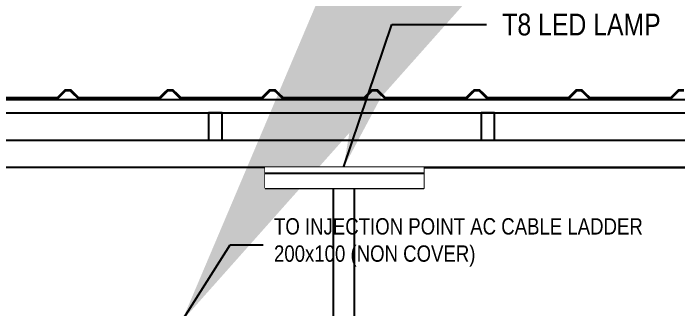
# Model space of a CAD drawing. Header units: millimetres. Extents: x 2497.4 to 2515.8, y 479.1 to 489.2.
# Drawn here: x 2499.309 to 2501.746, y 482.984 to 484.069 of the extents above; entities that cross this region are included whole.
import ezdxf
from ezdxf.enums import TextEntityAlignment as Align

# ---------------------------------------------------------------- set-up
doc = ezdxf.new("R2010")
doc.units = ezdxf.units.MM
doc.layers.add('A-DIMS-0050', color=8, linetype='Continuous', lineweight=18)
doc.styles.add('Cordia TCR', font='Cordia.shx', dxfattribs={"width": 0.85})
doc.styles.get("Standard").update_dxf_attribs({"font": 'arial.ttf'})
doc.dimstyles.new('ISO-25', dxfattribs={"dimtxt": 2.5, "dimasz": 2.5, "dimexe": 1.25, "dimexo": 0.625, "dimtad": 1, "dimtxsty": 'Standard', "dimcen": 2.5, "dimadec": 0, "dimazin": 0, "dimtfac": 1, "dimtmove": 0, "dimatfit": 3, "dimfxl": 1, "dimarcsym": 0})

msp = doc.modelspace()

# ---------------------------------------------------------------- linework, layer by layer
at = {"color": 3}
for p, q in [((2498.0245, 483.7528), (2508.0245, 483.7528)), ((2498.0245, 483.7028), (2508.0245, 483.7028)), ((2500.6449, 483.5028), (2508.0245, 483.5028))]:
    msp.add_line(p, q, dxfattribs=at)
at = {"color": 7, "const_width": 0.01}
for points in [[(2498.0245, 483.7582), (2498.3467, 483.7582), (2498.3744, 483.7856), (2498.3936, 483.7856), (2498.4218, 483.7582), (2498.7217, 483.7582), (2498.7494, 483.7856), (2498.7686, 483.7856), (2498.7968, 483.7582), (2499.0967, 483.7582), (2499.1244, 483.7856), (2499.1436, 483.7856), (2499.1718, 483.7582), (2499.4717, 483.7582), (2499.4994, 483.7856), (2499.5186, 483.7856), (2499.5468, 483.7582), (2499.8467, 483.7582), (2499.8744, 483.7856), (2499.8936, 483.7856), (2499.9218, 483.7582), (2500.0719, 483.7582)], [(2500.0719, 483.7582), (2500.2217, 483.7582), (2500.2494, 483.7856), (2500.2686, 483.7856), (2500.2968, 483.7582), (2500.5967, 483.7582), (2500.6244, 483.7856), (2500.6436, 483.7856), (2500.6718, 483.7582), (2500.9717, 483.7582), (2500.9994, 483.7856), (2501.0186, 483.7856), (2501.0468, 483.7582), (2501.3467, 483.7582), (2501.3744, 483.7856), (2501.3936, 483.7856), (2501.4218, 483.7582), (2501.7217, 483.7582), (2501.7494, 483.7856), (2501.7686, 483.7856)]]:
    msp.add_lwpolyline(points, dxfattribs=at)
at = {"color": 3}
for points in [[(2500.0745, 483.6028), (2500.0745, 483.7028), (2500.0245, 483.7028), (2500.0245, 483.6028)], [(2501.0745, 483.6028), (2501.0745, 483.7028), (2501.0245, 483.7028), (2501.0245, 483.6028)], [(2498.0245, 483.6028), (2508.0245, 483.6028), (2508.0245, 483.5028), (2498.0245, 483.5028)]]:
    msp.add_lwpolyline(points, close=True, dxfattribs=at)
msp.add_lwpolyline([(2500.2324, 483.4269), (2500.8145, 483.4269), (2500.8145, 483.5028), (2500.2324, 483.5028)], close=True)
at = {"color": 8}
msp.add_lwpolyline([(2500.4835, 483.5028), (2500.5585, 483.5028), (2500.5585, 480.5381), (2500.4835, 480.5381)], close=True, dxfattribs=at)

# ---------------------------------------------------------------- texts
at = {"layer": 'A-DIMS-0050', "color": 2, "style": 'Cordia TCR', "width": 0.85}
msp.add_text('T8 LED LAMP', height=0.08, dxfattribs=at).set_placement((2501.1024, 484.0278), align=Align.MIDDLE_LEFT)
at = {"layer": 'A-DIMS-0050', "color": 2, "insert": (2500.265, 483.3162), "char_height": 0.06, "width": 1.375238, "attachment_point": 1, "style": 'Cordia TCR'}
msp.add_mtext('TO INJECTION POINT AC CABLE LADDER 200x100 (NON COVER) ', dxfattribs=at)

# ---------------------------------------------------------------- leaders
for points in [[(2500.5205, 483.5028), (2500.6978, 484.0278), (2501.0443, 484.0278)], [(2499.9268, 482.9377), (2500.104, 483.2182), (2500.2258, 483.2182)]]:
    msp.add_leader(points, dimstyle='ISO-25', override={"dimgap": 0.625, "dimtad": 0, "dimclrd": 1})

# ---------------------------------------------------------------- next in the draw order: wipeouts: each hides what was drawn before it
msp.add_wipeout([(2500.2324, 483.5028), (2500.8145, 483.5028), (2500.8145, 483.4269), (2500.2324, 483.4269)])

# ---------------------------------------------------------------- next in the draw order: linework, layer by layer
msp.add_lwpolyline([(2500.2324, 483.4819), (2500.8145, 483.4819)])

doc.saveas('drawing.dxf')
